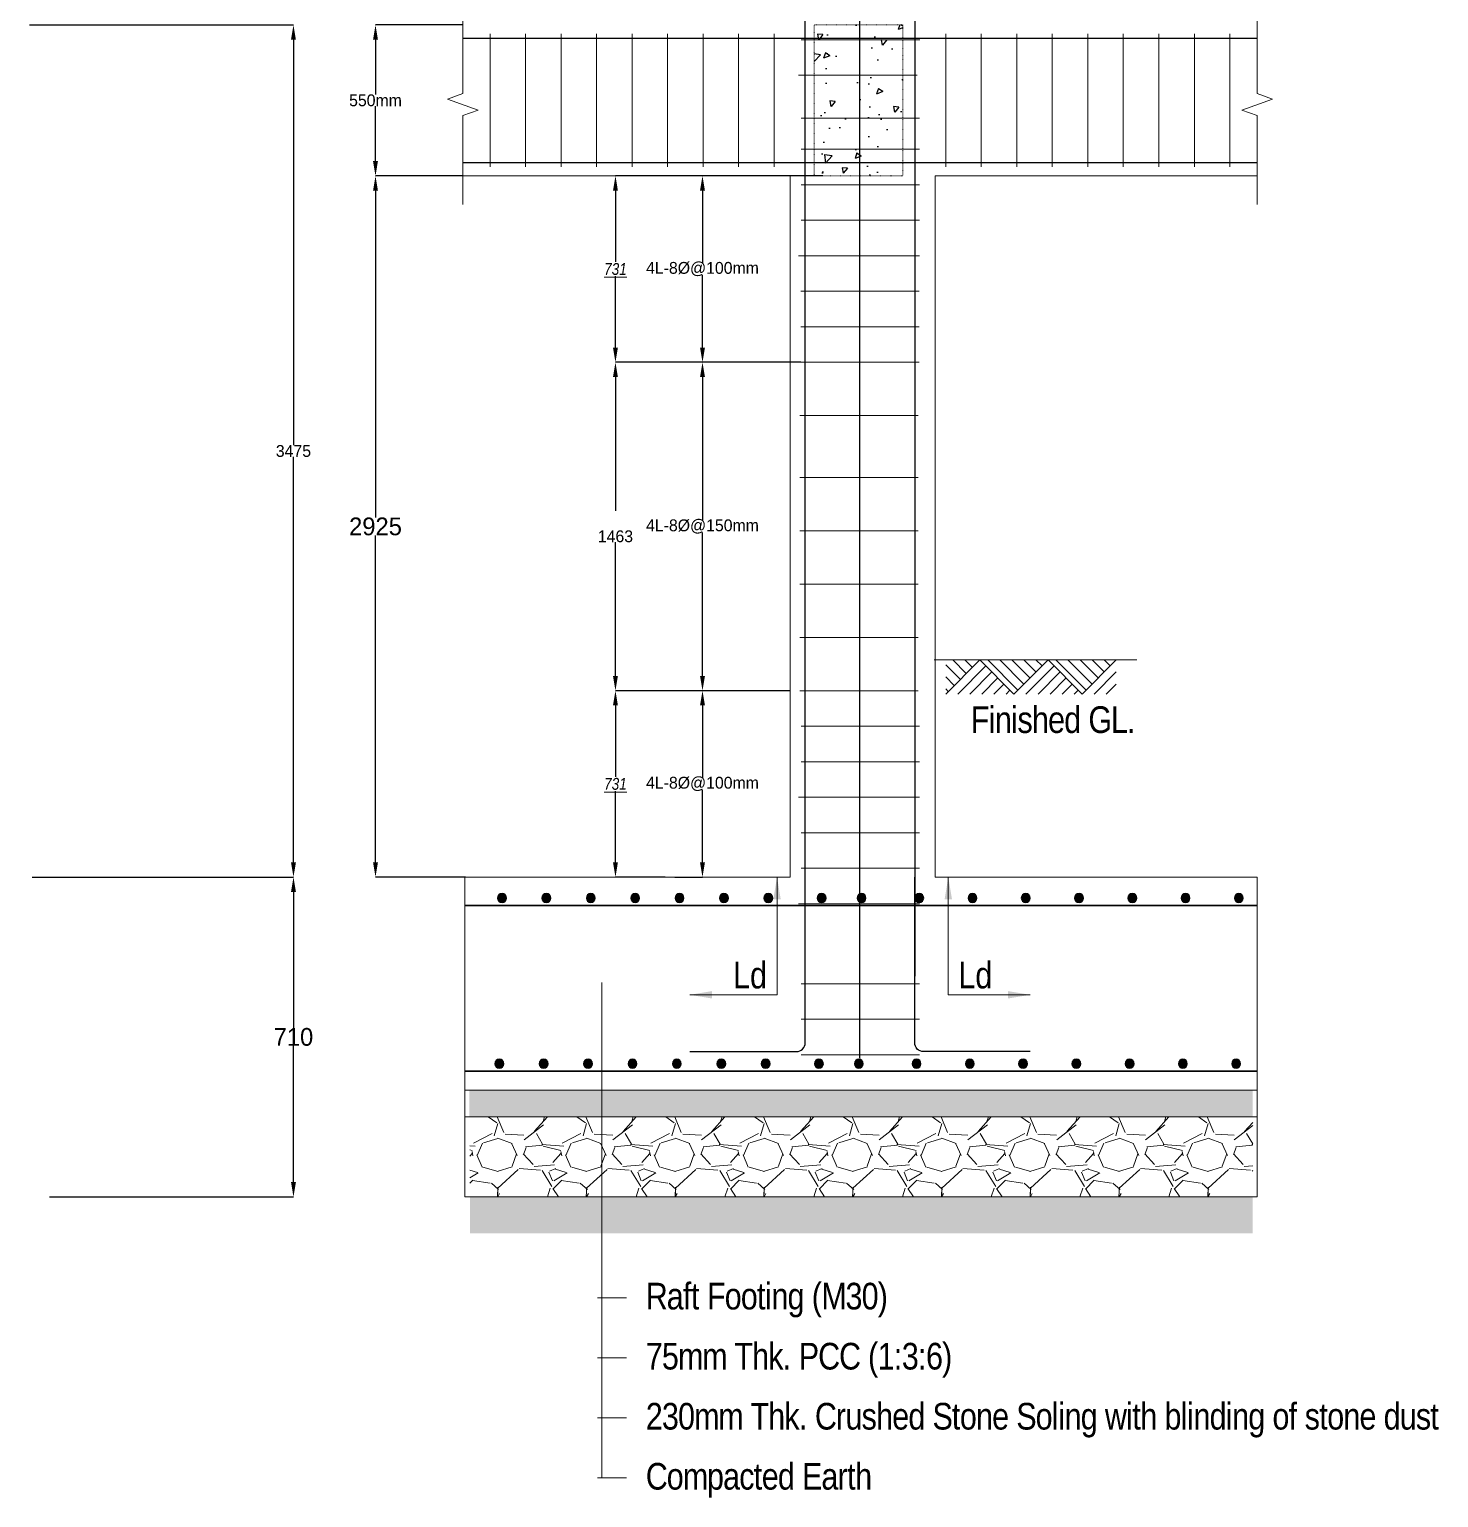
# Model space of a CAD drawing. Header units: inches. Extents: x -301229 to 1083107, y -854236 to 21026.
# Drawn here: x 753351 to 762876, y -318945 to -309023 of the extents above; entities that cross this region are included whole.
import ezdxf

# ---------------------------------------------------------------- set-up
doc = ezdxf.new("R2010")
doc.units = ezdxf.units.IN
doc.header["$MEASUREMENT"] = 0
doc.linetypes.add('ACAD_ISO03W100', pattern=[30, 12, -18])
for name, color, linetype, lineweight in [('00_Beam', 30, 'Continuous', 18), ('00_Beam rebar', 5, 'Continuous', 30), ('00_Column rebar', 221, 'Continuous', 30), ('0_Dimension', 72, 'Continuous', 9), ('0_Hatch', 8, 'Continuous', 0), ('0_Raft', 202, 'Continuous', 18), ('0_Rebar-Raft', 11, 'Continuous', 35), ('0_Stirrup single line', 61, 'Continuous', 9), ('COLUMN', 2, 'Continuous', 9), ('dimension', 25, 'Continuous', 20), ('H-HATCH', 9, 'Continuous', 5), ('Rebar', 90, 'Continuous', 25)]:
    doc.layers.add(name, color=color, linetype=linetype, lineweight=lineweight)
doc.layers.add('00_Text', color=30, linetype='Continuous')
doc.layers.add('HATCH', color=7, linetype='Continuous')
doc.styles.add('PUMORI', font='ARIALN.TTF')
doc.dimstyles.new('1_4', dxfattribs={"dimscale": 4, "dimtxt": 0.8, "dimasz": 0.5, "dimexe": 0.5, "dimexo": 1, "dimgap": 0.25, "dimtad": 1, "dimtoh": 1, "dimdec": 0, "dimzin": 3, "dimdsep": 46, "dimlunit": 3, "dimtxsty": 'PUMORI', "dimblk": 'DOTSMALL', "dimcen": 0, "dimclrd": 5, "dimclre": 5, "dimclrt": 1, "dimadec": 0, "dimazin": 0, "dimtfac": 1, "dimtdec": 0, "dimtix": 1, "dimtmove": 1, "dimatfit": 1, "dimfxl": 0.5, "dimfxlon": 1, "dimfrac": 2, "dimtolj": 1, "dimtzin": 0, "dimlwd": 5, "dimlwe": 5, "dimarcsym": 0})
doc.dimstyles.new('30 scale', dxfattribs={"dimtxt": 80, "dimasz": 100, "dimexe": 0.18, "dimexo": 0.0625, "dimgap": 0.09, "dimtad": 0, "dimtih": 1, "dimtoh": 1, "dimdec": 0, "dimlfac": 0.0333, "dimzin": 0, "dimdsep": 46, "dimlunit": 4, "dimtxsty": 'Standard', "dimcen": 0.09, "dimadec": 0, "dimazin": 0, "dimtfac": 1, "dimtdec": 0, "dimtofl": 0, "dimtmove": 0, "dimatfit": 3, "dimfxl": 1, "dimtolj": 1, "dimtzin": 0, "dimarcsym": 0})

# ---------------------------------------------------------------- blocks, each defined once
blk = doc.blocks.new('20d')
at = {"layer": 'H-HATCH'}
blk.add_hatch(color=256, dxfattribs=at).paths.add_polyline_path([(0.5, 0, 1), (-0.5, 0, 1)])
at = {"color": 1}
blk.add_circle((0, 0), 0.5, dxfattribs=at)
blk = doc.blocks.new('*D27')
at = {"layer": '0_Dimension', "color": 0, "lineweight": -2, "transparency": 16777216}
for p, q in [((753351.4, -308992.6), (755136.4, -308992.6)), ((755136.2, -309092.6), (755136.2, -311832.2)), ((755136.2, -314651.9), (755136.2, -311912.3)), ((753369.6, -314751.9), (755136.4, -314751.9))]:
    blk.add_line(p, q, dxfattribs=at)
at = {"layer": '0_Dimension', "color": 0, "transparency": 16777216}
for points in [[(755119.6, -309092.6), (755152.9, -309092.6), (755136.2, -308992.6)], [(755119.6, -314651.9), (755152.9, -314651.9), (755136.2, -314751.9)]]:
    blk.add_solid(points, dxfattribs=at)
at = {"layer": 'Defpoints', "color": 0, "transparency": 16777216}
for p in [(753351.3, -308992.6), (755136.2, -308992.6), (753369.5, -314751.9)]:
    blk.add_point(p, dxfattribs=at)
at = {"layer": '0_Dimension', "color": 0, "transparency": 16777216, "insert": (755136.2, -311872.3), "char_height": 80, "attachment_point": 5}
blk.add_mtext('\\A1;3475', dxfattribs=at)
blk = doc.blocks.new('Gl')
for p, q in [((1.03, 0), (24.79, 0)), ((2.39, -4), (6.39, 0)), ((5.51, -0.88), (4.63, 0)), ((10.39, -4), (6.39, 0)), ((11.56, -2.83), (8.73, 0)), ((10.39, -4), (14.39, 0)), ((12.97, -1.41), (11.56, 0)), ((13.68, -0.71), (12.97, 0)), ((18.39, -4), (14.39, 0)), ((19.56, -2.83), (16.73, 0)), ((18.39, -4), (22.39, 0)), ((20.97, -1.41), (19.56, 0)), ((21.68, -0.71), (20.97, 0)), ((4.1, -2.29), (2.39, -0.59)), ((4.8, -1.59), (3.22, 0)), ((3.8, -4), (7.1, -0.71)), ((5.22, -4), (7.8, -1.41)), ((10.85, -3.54), (7.32, 0)), ((12.27, -2.12), (10.15, 0)), ((11.8, -4), (15.1, -0.71)), ((13.22, -4), (15.8, -1.41)), ((18.85, -3.54), (15.32, 0)), ((20.27, -2.12), (18.15, 0)), ((19.8, -4), (22.39, -1.41)), ((3.39, -3), (2.39, -2)), ((2.68, -3.71), (2.39, -3.41)), ((6.63, -4), (8.51, -2.12)), ((8.04, -4), (9.22, -2.83)), ((14.63, -4), (16.51, -2.12)), ((16.04, -4), (17.22, -2.83)), ((21.22, -4), (22.39, -2.83)), ((9.46, -4), (9.92, -3.54)), ((17.46, -4), (17.92, -3.54))]:
    blk.add_line(p, q)
blk = doc.blocks.new('*D29')
at = {"layer": '0_Dimension', "color": 0, "lineweight": -2, "transparency": 16777216}
for p, q in [((756280.6, -310012.6), (755690.6, -310012.6)), ((755690.8, -310112.6), (755690.8, -312322.2)), ((755690.8, -314651.9), (755690.8, -312442.3)), ((756298.8, -314751.9), (755690.6, -314751.9))]:
    blk.add_line(p, q, dxfattribs=at)
at = {"layer": '0_Dimension', "color": 0, "transparency": 16777216}
for points in [[(755674.1, -310112.6), (755707.4, -310112.6), (755690.8, -310012.6)], [(755674.1, -314651.9), (755707.4, -314651.9), (755690.8, -314751.9)]]:
    blk.add_solid(points, dxfattribs=at)
at = {"layer": 'Defpoints', "color": 0, "transparency": 16777216}
for p in [(755690.8, -310012.6), (756280.7, -310012.6), (756298.9, -314751.9)]:
    blk.add_point(p, dxfattribs=at)
at = {"layer": '0_Dimension', "color": 0, "transparency": 16777216, "insert": (755690.8, -312382.3), "char_height": 80, "attachment_point": 5}
blk.add_mtext('\\A1;{\\H1.5x;2925}', dxfattribs=at)
blk = doc.blocks.new('*D32')
at = {"layer": '0_Dimension', "color": 0, "lineweight": -2, "transparency": 16777216}
for p, q in [((758565.1, -311272.6), (757312.4, -311272.6)), ((757312.6, -311372.6), (757312.6, -312275.5)), ((757312.6, -313391.9), (757312.6, -312489)), ((758489.4, -313491.9), (757312.4, -313491.9))]:
    blk.add_line(p, q, dxfattribs=at)
at = {"layer": '0_Dimension', "color": 0, "transparency": 16777216}
for points in [[(757295.9, -311372.6), (757329.2, -311372.6), (757312.6, -311272.6)], [(757295.9, -313391.9), (757329.2, -313391.9), (757312.6, -313491.9)]]:
    blk.add_solid(points, dxfattribs=at)
at = {"layer": 'Defpoints', "color": 0, "transparency": 16777216}
for p in [(757312.6, -311272.6), (758565.2, -311272.6), (758489.5, -313491.9)]:
    blk.add_point(p, dxfattribs=at)
at = {"layer": '0_Dimension', "color": 0, "transparency": 16777216, "insert": (757312.6, -312382.3), "char_height": 80, "attachment_point": 5}
blk.add_mtext('\\A1;{\\fArial Narrow|b0|i0|c0|p34;\\L\\P}1463', dxfattribs=at)
blk = doc.blocks.new('*D33')
at = {"layer": '0_Dimension', "color": 0, "lineweight": -2, "transparency": 16777216}
for p, q in [((758565.1, -311272.6), (757900.7, -311272.6)), ((757900.8, -311372.6), (757900.8, -312342.2)), ((757900.8, -313391.9), (757900.8, -312422.4)), ((758489.4, -313491.9), (757900.7, -313491.9))]:
    blk.add_line(p, q, dxfattribs=at)
at = {"layer": '0_Dimension', "color": 0, "transparency": 16777216}
for points in [[(757884.2, -311372.6), (757917.5, -311372.6), (757900.8, -311272.6)], [(757884.2, -313391.9), (757917.5, -313391.9), (757900.8, -313491.9)]]:
    blk.add_solid(points, dxfattribs=at)
at = {"layer": 'Defpoints', "color": 0, "transparency": 16777216}
for p in [(757900.8, -311272.6), (758565.2, -311272.6), (758489.5, -313491.9)]:
    blk.add_point(p, dxfattribs=at)
at = {"layer": '0_Dimension', "color": 0, "transparency": 16777216, "insert": (757900.8, -312382.3), "char_height": 80, "attachment_point": 5}
blk.add_mtext('\\A1;4L-8%%C@150mm', dxfattribs=at)
blk = doc.blocks.new('*D34')
at = {"layer": '0_Dimension', "color": 0, "lineweight": -2, "transparency": 16777216}
for p, q in [((758489.4, -313491.9), (757312.4, -313491.9)), ((757312.6, -313591.9), (757312.6, -314073.7)), ((757312.6, -314651.9), (757312.6, -314170.2)), ((757647.7, -314751.9), (757312.4, -314751.9))]:
    blk.add_line(p, q, dxfattribs=at)
at = {"layer": '0_Dimension', "color": 0, "transparency": 16777216}
for points in [[(757295.9, -313591.9), (757329.2, -313591.9), (757312.6, -313491.9)], [(757295.9, -314651.9), (757329.2, -314651.9), (757312.6, -314751.9)]]:
    blk.add_solid(points, dxfattribs=at)
at = {"layer": 'Defpoints', "color": 0, "transparency": 16777216}
for p in [(758489.5, -313491.9), (757312.6, -314751.9), (757647.8, -314751.9)]:
    blk.add_point(p, dxfattribs=at)
at = {"layer": '0_Dimension', "color": 0, "transparency": 16777216, "insert": (757312.6, -314121.9), "char_height": 80, "attachment_point": 5}
blk.add_mtext('\\A1;{\\fArial Narrow|b0|i1|c0|p34;\\L731}', dxfattribs=at)
blk = doc.blocks.new('*D35')
at = {"layer": '0_Dimension', "color": 0, "lineweight": -2, "transparency": 16777216}
for p, q in [((758489.4, -313491.9), (757900.7, -313491.9)), ((757900.8, -313591.9), (757900.8, -314081.8)), ((757900.8, -314651.9), (757900.8, -314162)), ((757713.3, -314751.9), (757901, -314751.9))]:
    blk.add_line(p, q, dxfattribs=at)
at = {"layer": '0_Dimension', "color": 0, "transparency": 16777216}
for points in [[(757884.2, -313591.9), (757917.5, -313591.9), (757900.8, -313491.9)], [(757884.2, -314651.9), (757917.5, -314651.9), (757900.8, -314751.9)]]:
    blk.add_solid(points, dxfattribs=at)
at = {"layer": 'Defpoints', "color": 0, "transparency": 16777216}
for p in [(758489.5, -313491.9), (757713.2, -314751.9), (757900.8, -314751.9)]:
    blk.add_point(p, dxfattribs=at)
at = {"layer": '0_Dimension', "color": 0, "transparency": 16777216, "insert": (757900.8, -314121.9), "char_height": 80, "attachment_point": 5}
blk.add_mtext('\\A1;4L-8%%C@100mm', dxfattribs=at)
blk = doc.blocks.new('*D36')
at = {"layer": '0_Dimension', "color": 0, "lineweight": -2, "transparency": 16777216}
for p, q in [((758713.8, -310012.6), (757312.4, -310012.6)), ((757312.6, -310112.6), (757312.6, -310594.4)), ((757312.6, -311172.6), (757312.6, -310690.9)), ((758565.1, -311272.6), (757312.4, -311272.6))]:
    blk.add_line(p, q, dxfattribs=at)
at = {"layer": '0_Dimension', "color": 0, "transparency": 16777216}
for points in [[(757295.9, -310112.6), (757329.2, -310112.6), (757312.6, -310012.6)], [(757295.9, -311172.6), (757329.2, -311172.6), (757312.6, -311272.6)]]:
    blk.add_solid(points, dxfattribs=at)
at = {"layer": 'Defpoints', "color": 0, "transparency": 16777216}
for p in [(758713.8, -310012.6), (757312.6, -311272.6), (758565.2, -311272.6)]:
    blk.add_point(p, dxfattribs=at)
at = {"layer": '0_Dimension', "color": 0, "transparency": 16777216, "insert": (757312.6, -310642.6), "char_height": 80, "attachment_point": 5}
blk.add_mtext('\\A1;{\\fArial Narrow|b0|i1|c0|p34;\\L731}', dxfattribs=at)
blk = doc.blocks.new('*D37')
at = {"layer": '0_Dimension', "color": 0, "lineweight": -2, "transparency": 16777216}
for p, q in [((758475.1, -310012.6), (757900.7, -310012.6)), ((757900.8, -310112.6), (757900.8, -310602.5)), ((757900.8, -311172.6), (757900.8, -310682.7)), ((758565.1, -311272.6), (757900.7, -311272.6))]:
    blk.add_line(p, q, dxfattribs=at)
at = {"layer": '0_Dimension', "color": 0, "transparency": 16777216}
for points in [[(757884.2, -310112.6), (757917.5, -310112.6), (757900.8, -310012.6)], [(757884.2, -311172.6), (757917.5, -311172.6), (757900.8, -311272.6)]]:
    blk.add_solid(points, dxfattribs=at)
at = {"layer": 'Defpoints', "color": 0, "transparency": 16777216}
for p in [(758475.2, -310012.6), (757900.8, -311272.6), (758565.2, -311272.6)]:
    blk.add_point(p, dxfattribs=at)
at = {"layer": '0_Dimension', "color": 0, "transparency": 16777216, "insert": (757900.8, -310642.6), "char_height": 80, "attachment_point": 5}
blk.add_mtext('\\A1;4L-8%%C@100mm', dxfattribs=at)
blk = doc.blocks.new('_DotSmall')
at = {"color": 0, "linetype": 'ByBlock', "const_width": 0.5}
blk.add_lwpolyline([(-0.0625, 0, 1), (0.0625, 0, 1)], format="xyb", close=True, dxfattribs=at)
blk = doc.blocks.new('*D43')
at = {"layer": '0_Dimension', "color": 0, "lineweight": -2, "ltscale": 0.25, "transparency": 16777216}
for p, q in [((753486.6, -314751.9), (755136.4, -314751.9)), ((755136.2, -314851.9), (755136.2, -315772.2)), ((755136.2, -316812.6), (755136.2, -315892.3)), ((753486.6, -316912.6), (755136.4, -316912.6))]:
    blk.add_line(p, q, dxfattribs=at)
at = {"layer": '0_Dimension', "color": 0, "ltscale": 0.25, "transparency": 16777216}
for points in [[(755119.6, -314851.9), (755152.9, -314851.9), (755136.2, -314751.9)], [(755119.6, -316812.6), (755152.9, -316812.6), (755136.2, -316912.6)]]:
    blk.add_solid(points, dxfattribs=at)
at = {"layer": 'Defpoints', "color": 0, "ltscale": 0.25, "transparency": 16777216}
for p in [(753486.5, -314751.9), (753486.5, -316912.6), (755136.2, -316912.6)]:
    blk.add_point(p, dxfattribs=at)
at = {"layer": '0_Dimension', "color": 0, "ltscale": 0.25, "transparency": 16777216, "insert": (755136.2, -315832.3), "char_height": 80, "attachment_point": 5}
blk.add_mtext('\\A1;{\\H1.5x;710}', dxfattribs=at)
blk = doc.blocks.new('*D46')
at = {"layer": '0_Dimension', "color": 0, "lineweight": -2, "ltscale": 0.25, "transparency": 16777216}
for p, q in [((756280.6, -308992.6), (755690.6, -308992.6)), ((755690.8, -309092.6), (755690.8, -309462.5)), ((755690.8, -309912.6), (755690.8, -309542.7)), ((756280.6, -310012.6), (755690.6, -310012.6))]:
    blk.add_line(p, q, dxfattribs=at)
at = {"layer": '0_Dimension', "color": 0, "ltscale": 0.25, "transparency": 16777216}
for points in [[(755674.1, -309092.6), (755707.4, -309092.6), (755690.8, -308992.6)], [(755674.1, -309912.6), (755707.4, -309912.6), (755690.8, -310012.6)]]:
    blk.add_solid(points, dxfattribs=at)
at = {"layer": 'Defpoints', "color": 0, "ltscale": 0.25, "transparency": 16777216}
for p in [(756280.7, -308992.6), (755690.8, -310012.6), (756280.7, -310012.6)]:
    blk.add_point(p, dxfattribs=at)
at = {"layer": '0_Dimension', "color": 0, "ltscale": 0.25, "transparency": 16777216, "insert": (755690.8, -309502.6), "char_height": 80, "attachment_point": 5}
blk.add_mtext('\\A1;550mm', dxfattribs=at)

msp = doc.modelspace()

# ---------------------------------------------------------------- hatches: boundary and pattern name
at = {"layer": '0_Hatch'}
h = msp.add_hatch(dxfattribs=at)
h.set_pattern_fill('GRAVEL', color=256, scale=600, style=0)
h.set_pattern_definition([(228.0128, (-1017254.145, 529365.672), (-4799.9989393, -5400.000805), [80.7216, -7991.4528]), (184.9697, (-1017308.145, 529305.672), (7200.0006309, 599.9947842), [138.5208, -13713.555]), (132.5104, (-1017446.145, 529293.672), (5999.994431, -6600.0052043), [97.6728, -9669.6192]), (267.2737, (-1017680.145, 529143.672), (599.99761064, 12000.000177), [126.1428, -12488.1348]), (292.8337, (-1017686.145, 529017.672), (-3000.00594326, 7199.99784707), [123.693, -12245.6238]), (357.2737, (-1017638.145, 528903.672), (-12000.000177, 599.99761064), [126.1428, -12488.1348]), (37.6942, (-1017512.145, 528897.672), (-7800.00440737, -5999.9942431), [166.8174, -16514.9094]), (72.2553, (-1017380.145, 528999.672), (4200.00645762, 13199.99773874), [157.4928, -15591.7926]), (121.4296, (-1017332.145, 529149.672), (-4800.0049405, 7799.9970219), [126.57, -12530.4438]), (175.2364, (-1017398.145, 529257.67), (6600.0005678, -599.9949196), [144.4992, -7080.4578]), (222.3974, (-1017542.145, 529269.672), (-7200.00441064, -6599.9952492), [186.8688, -18500.025]), (138.8141, (-1017086.145, 529137.67), (-4200.0017681, 3599.998388), [63.7806, -6314.3064]), (171.4692, (-1017134.145, 529179.672), (7799.9989709, -1200.00474602), [121.3422, -12012.9066]), (225, (-1017254.14, 529197.67), (-7e-14, -600.00019), [84.8526, -763.6752]), (203.1986, (-1017296.145, 529269.67), (2999.9998384, 1200.0007952), [45.6948, -4523.769]), (291.8014, (-1017338.14, 529251.67), (-599.999946, 1800.000164), [64.6218, -3166.4772]), (30.9638, (-1017314.14, 529191.67), (1799.9988134, 1200.00149), [104.9574, -3393.6138]), (161.5651, (-1017224.14, 529245.67), (1200.00026, -599.999042), [75.8946, -1821.4722]), (16.3895, (-1017686.145, 529251.672), (6000.00131905, 1799.9956259), [106.32, -10525.707]), (70.3462, (-1017584.145, 529281.672), (-2399.9971484, -6600.0012814), [89.1966, -8830.4448]), (293.1986, (-1017224.145, 529365.67), (-1200.0007952, 2999.9998384), [91.389, -4478.0748]), (343.6105, (-1017188.145, 529281.672), (-6000.00131905, 1799.9956259), [106.32, -10525.707]), (339.444, (-1017686.145, 528879.67), (-3000.0011067, 1199.9975979), [102.528, -5023.8744]), (294.7751, (-1017590.145, 528843.672), (-2999.99531355, 6600.0020531), [85.9068, -8504.7858]), (66.8014, (-1017218.145, 528765.67), (1200.0007952, 2999.9998384), [91.389, -4478.0748]), (17.354, (-1017182.145, 528849.672), (-7800.00121146, -2399.99670136), [100.5786, -9957.2544]), (69.444, (-1017512.145, 528765.67), (-1199.9975979, -3000.0011067), [51.264, -5075.1384]), (101.3099, (-1017254.14, 528765.67), (-599.998579, 2400.000451), [30.594, -3028.8174]), (165.9638, (-1017260.14, 528795.67), (1800.000328, -599.998834), [123.693, -2350.17]), (186.009, (-1017380.145, 528825.672), (5999.99985054, 599.9995905), [114.63, -11348.3538]), (303.6901, (-1017314.14, 529137.67), (-600.000801, 1199.999735), [86.5332, -2076.7974]), (353.1572, (-1017266.145, 529065.672), (10199.9996193, -1200.00479875), [151.0764, -14956.5378]), (60.9454, (-1017116.145, 529047.67), (-2400.0000163, -4200.0002307), [61.7736, -6115.6044]), (90, (-1017086.14, 529101.7), (-600, 600), [36, -564]), (120.2564, (-1017392.145, 528843.672), (2399.9969321, -4200.0014735), [83.3544, -8252.112]), (48.0128, (-1017434.145, 528915.672), (4799.9989393, 5400.000805), [161.4432, -7910.7312]), (0, (-1017326.14, 529035.7), (600, 600), [156, -444]), (325.3048, (-1017170.145, 529035.672), (-5999.9965554, 4200.00516576), [94.8684, -9391.9644]), (254.0546, (-1017092.145, 528981.67), (-599.9999336, -2400.000076), [87.3612, -4280.7048]), (207.646, (-1017116.145, 528897.672), (-11399.9974843, -6000.0046279), [142.239, -14081.6844]), (175.4261, (-1017242.145, 528831.672), (-7800.000335, 599.9968807), [150.4794, -14897.4444])])
h.paths.add_polyline_path([(761619.71, -316912.6), (761619.71, -316372.6), (756328.88, -316372.6), (756328.88, -316912.6)])
h = msp.add_hatch(dxfattribs=at)
h.set_pattern_fill('EARTH', color=8, scale=300, angle=45, style=0)
h.set_pattern_definition([(45, (58324847583.71, 1111135.485), (7e-15, 106.06601717798), [75, -75]), (45, (58324847563.824, 1111155.37), (7e-15, 106.06601717798), [75, -75]), (45, (58324847543.94, 1111175.26), (7e-15, 106.06601717798), [75, -75]), (135, (58324847543.94, 1111188.52), (-106.06601717798, 1e-14), [75, -75]), (135, (58324847563.824, 1111208.405), (-106.06601717798, 1e-14), [75, -75]), (135, (58324847583.71, 1111228.29), (-106.06601717798, 1e-14), [75, -75])])
h.paths.add_polyline_path([(761619.71, -317158.96), (761619.71, -316912.6), (756328.88, -316912.6), (756328.88, -317158.96)])
at = {"layer": 'HATCH'}
h = msp.add_hatch(dxfattribs=at)
h.set_pattern_fill('AR-CONC', color=253, scale=60, angle=180, style=0)
h.set_pattern_definition([(230, (1478679.14, 112391.28), (-430.35611, 37.65128), [45, -495]), (175, (1478679.14, 112391.3), (83.2508, -451.31528), [36, -396]), (280.4514, (1478643.28, 112394.4), (-347.10563, -413.66373), [38.24411, -420.68527]), (226.1842, (1478679.14, 112271.3), (-640.34463, 99.3114), [67.5, -742.5]), (276.6356, (1478625.8, 112279.56), (-560.7976, -584.4707), [57.36617, -631.0278]), (171.1842, (1478679.14, 112271.3), (-560.79717, -584.47116), [54, -594]), (201, (1478619.14, 112301.28), (-358.14423, 241.57133), [45, -495]), (146, (1478619.14, 112301.3), (-145.9892, -435.09003), [36, -396]), (251.4514, (1478589.3, 112321.4), (-504.13358, -193.5183), [38.24411, -420.68527]), (217.5, (1478679.14, 112391.28), (-7.295913, -199.736312), [0, -391.2, 0, -402, 0, -397.5]), (187.5, (1478679.14, 112391.28), (-157.84172, -236.647027), [0, -229.2, 0, -382.2, 0, -151.5]), (147.5, (1478812.94, 112391.28), (-320.293462, 13.532923), [0, -150, 0, -468, 0, -621]), (137.5, (1478872.94, 112391.28), (-349.9117, -60.06299), [0, -195, 0, -310.8, 0, -441])])
h.paths.add_polyline_path([(758655.2, -308992.6), (759255.2, -308992.6), (759255.2, -310012.6), (758655.2, -310012.6)])
h = msp.add_hatch(dxfattribs=at)
h.set_pattern_fill('AR-CONC', color=253, scale=30, angle=179.998283, style=0)
h.set_pattern_definition([(229.998283, (722220.32, -633005.92), (-215.17749, 18.83209), [22.5, -247.5]), (174.99828, (722220.32, -633005.92), (41.61864, -225.65889), [18, -198]), (280.44968, (722202.39, -633004.35), (-173.55901, -206.82666), [19.12206, -210.34263]), (226.18248, (722220.32, -633065.92), (-320.17083, 49.6653), [33.75, -371.25]), (276.63388, (722193.64, -633061.8), (-280.40757, -292.22696), [28.6831, -315.5139]), (171.18248, (722220.32, -633065.92), (-280.40734, -292.22718), [27, -297]), (200.998283, (722190.32, -633050.92), (-179.0685, 120.79103), [22.5, -247.5]), (145.99828, (722190.32, -633050.92), (-73.00112, -217.54283), [18, -198]), (251.44968, (722175.4, -633040.86), (-252.06969, -96.7516), [19.12206, -210.34263]), (217.498283, (722220.32, -633005.92), (-3.650949, -99.868047), [0, -195.6, 0, -201, 0, -198.75]), (187.498283, (722220.32, -633005.92), (-78.924406, -118.32115), [0, -114.6, 0, -191.1, 0, -75.75]), (147.498283, (722287.22, -633005.926), (-160.146528, 6.77126), [0, -75, 0, -234, 0, -310.5]), (137.498283, (722317.22, -633005.93), (-174.95675, -30.02625), [0, -97.5, 0, -155.4, 0, -220.5])])
h.paths.add_polyline_path([(756324.8, -316192.6), (756324.8, -316372.6), (761619.71, -316372.6), (761619.71, -316192.6)])

# ---------------------------------------------------------------- linework, layer by layer
at = {"layer": '00_Beam', "color": 12, "linetype": 'ACAD_ISO03W100', "lineweight": 18, "ltscale": 0.25}
msp.add_lwpolyline([(758655.2, -308992.6), (759255.2, -308992.6), (759255.2, -310012.6), (758655.2, -310012.6)], close=True, dxfattribs=at)
at = {"layer": '00_Beam rebar'}
for points in [[(756280.68, -309082.6), (761649.71, -309082.6)], [(756280.68, -309922.6), (761649.71, -309922.6)]]:
    msp.add_lwpolyline(points, dxfattribs=at)
at = {"layer": '00_Column rebar'}
for points in [[(758965.2, -315974.19), (758965.2, -301792.6)], [(758595.2, -315421.97), (758595.2, -306408.22)], [(759335.2, -307912.6), (759335.2, -315421.97)]]:
    msp.add_lwpolyline(points, dxfattribs=at)
for points in [[(757815.2, -315930.93), (758535.2, -315930.93, 0.4142136), (758595.2, -315870.93), (758595.2, -314751.91)], [(760115.2, -315930.93), (759395.2, -315930.93, -0.4142136), (759335.2, -315870.93), (759335.2, -314751.91)]]:
    msp.add_lwpolyline(points, format="xyb", dxfattribs=at)
at = {"layer": '0_Dimension'}
for p, q in [((758404.57, -314751.91), (758404.57, -315547.06)), ((759562.21, -314751.91), (759562.21, -315547.06)), ((757815.2, -315547.06), (758404.57, -315547.06)), ((760115.2, -315547.06), (759562.21, -315547.06))]:
    msp.add_line(p, q, dxfattribs=at)
for points in [[(758429.57, -314901.91), (758379.57, -314901.91), (758404.57, -314751.91)], [(759537.21, -314901.91), (759587.21, -314901.91), (759562.21, -314751.91)], [(757965.2, -315572.06), (757965.2, -315522.06), (757815.2, -315547.06)], [(759965.2, -315572.06), (759965.2, -315522.06), (760115.2, -315547.06)]]:
    msp.add_solid(points, dxfattribs=at)
at = {"layer": '0_Hatch', "linetype": 'Continuous'}
for points in [[(756280.68, -310205.19), (756280.68, -309605.75), (756383.71, -309568.25), (756177.65, -309493.25), (756280.68, -309455.75), (756280.68, -308819.08)], [(761649.71, -310205.19), (761649.71, -309605.75), (761546.68, -309568.25), (761752.74, -309493.25), (761649.71, -309455.75), (761649.71, -308819.08)]]:
    msp.add_lwpolyline(points, dxfattribs=at)
at = {"layer": '0_Raft'}
for p, q in [((756294.8, -314751.91), (756294.8, -316912.6)), ((761649.71, -314752.07), (761649.71, -316912.76))]:
    msp.add_line(p, q, dxfattribs=at)
for points in [[(756280.68, -310012.6), (758493.39, -310012.6)], [(759473.39, -310012.6), (761649.71, -310012.6)], [(756298.88, -314751.91), (758493.39, -314751.91)], [(759473.39, -314751.91), (761649.71, -314751.91)], [(756294.8, -316192.6), (761649.71, -316192.6)], [(756294.8, -316372.6), (761649.71, -316372.6)], [(756294.8, -316912.6), (761649.71, -316912.6)]]:
    msp.add_lwpolyline(points, dxfattribs=at)
at = {"layer": '0_Rebar-Raft'}
for points in [[(761649.71, -314944.09), (756298.88, -314943.93)], [(756294.8, -316063.71), (761649.71, -316063.71)]]:
    msp.add_lwpolyline(points, dxfattribs=at)
at = {"layer": '0_Stirrup single line', "color": 120}
for points in [[(756465.2, -309952.6), (756465.2, -309052.6)], [(756705.2, -309952.6), (756705.2, -309052.6)], [(756945.2, -309952.6), (756945.2, -309052.6)], [(757185.2, -309952.6), (757185.2, -309052.6)], [(757425.2, -309952.6), (757425.2, -309052.6)], [(757665.2, -309952.6), (757665.2, -309052.6)], [(757905.2, -309952.6), (757905.2, -309052.6)], [(758145.2, -309952.6), (758145.2, -309052.6)], [(758385.2, -309952.6), (758385.2, -309052.6)], [(759545.2, -309952.6), (759545.2, -309052.6)], [(759785.2, -309952.6), (759785.2, -309052.6)], [(760025.2, -309952.6), (760025.2, -309052.6)], [(760265.2, -309952.6), (760265.2, -309052.6)], [(760505.2, -309952.6), (760505.2, -309052.6)], [(760745.2, -309952.6), (760745.2, -309052.6)], [(760985.2, -309952.6), (760985.2, -309052.6)], [(761225.2, -309952.6), (761225.2, -309052.6)], [(761465.2, -309952.6), (761465.2, -309052.6)]]:
    msp.add_lwpolyline(points, dxfattribs=at)
at = {"layer": '0_Stirrup single line', "color": 230}
for points in [[(759368.89, -309093.25), (758878.89, -309093.25), (758568.89, -309093.25)], [(759350.69, -309333.25), (758860.69, -309333.25), (758550.69, -309333.25)], [(759367.04, -309623.42), (758877.04, -309623.42), (758567.04, -309623.42)], [(759367.04, -309832.62), (758877.04, -309832.62), (758567.04, -309832.62)], [(759367.04, -310072.62), (758877.04, -310072.62), (758567.04, -310072.62)], [(759367.04, -310312.62), (758877.04, -310312.62), (758567.04, -310312.62)], [(759348.85, -310552.62), (758858.85, -310552.62), (758548.85, -310552.62)], [(759367.04, -310552.62), (758877.04, -310552.62), (758567.04, -310552.62)], [(759365.2, -310792.62), (758875.2, -310792.62), (758565.2, -310792.62)], [(759365.2, -311032.62), (758875.2, -311032.62), (758565.2, -311032.62)], [(759359.41, -311271.91), (758869.41, -311271.91), (758559.41, -311271.91)], [(759365.2, -311272.62), (758875.2, -311272.62), (758565.2, -311272.62)], [(759359.41, -311631.91), (758869.41, -311631.91), (758559.41, -311631.91)], [(759359.41, -312051.91), (758869.41, -312051.91), (758559.41, -312051.91)], [(759359.41, -312411.91), (758869.41, -312411.91), (758559.41, -312411.91)], [(759359.41, -312771.91), (758869.41, -312771.91), (758559.41, -312771.91)], [(759359.41, -313131.91), (758869.41, -313131.91), (758559.41, -313131.91)], [(759359.41, -313491.91), (758869.41, -313491.91), (758559.41, -313491.91)], [(759368.64, -313731.91), (758878.64, -313731.91), (758568.64, -313731.91)], [(759368.64, -313971.91), (758878.64, -313971.91), (758568.64, -313971.91)], [(759350.45, -314211.91), (758860.45, -314211.91), (758550.45, -314211.91)], [(759368.64, -314211.91), (758878.64, -314211.91), (758568.64, -314211.91)], [(759366.8, -314451.91), (758876.8, -314451.91), (758566.8, -314451.91)], [(759366.8, -314691.91), (758876.8, -314691.91), (758566.8, -314691.91)], [(759366.8, -314691.91), (758876.8, -314691.91), (758566.8, -314691.91)], [(759350.45, -314931.91), (758860.45, -314931.91), (758550.45, -314931.91)], [(759366.8, -314931.91), (758876.8, -314931.91), (758566.8, -314931.91)], [(759366.8, -314931.91), (758876.8, -314931.91), (758566.8, -314931.91)], [(759368.64, -314931.91), (758878.64, -314931.91), (758568.64, -314931.91)], [(759366.8, -315471.91), (758876.8, -315471.91), (758566.8, -315471.91)], [(759368.64, -315471.91), (758878.64, -315471.91), (758568.64, -315471.91)], [(759366.8, -315711.91), (758876.8, -315711.91), (758566.8, -315711.91)], [(759366.8, -315711.91), (758876.8, -315711.91), (758566.8, -315711.91)], [(759366.8, -315951.91), (758876.8, -315951.91), (758566.8, -315951.91)]]:
    msp.add_lwpolyline(points, dxfattribs=at)
at = {"layer": 'COLUMN'}
for points in [[(758493.39, -314751.91), (758493.39, -310012.6)], [(759473.39, -314751.91), (759473.39, -310012.6)]]:
    msp.add_lwpolyline(points, dxfattribs=at)
at = {"layer": 'dimension'}
for p, q in [((757387.48, -317594.88), (757190.17, -317594.88)), ((757387.48, -318000.72), (757190.17, -318000.72)), ((757387.48, -318406.57), (757190.17, -318406.57)), ((757387.48, -318812.41), (757190.17, -318812.41))]:
    msp.add_line(p, q, dxfattribs=at)

# ---------------------------------------------------------------- block references
at = {"layer": '0_Hatch', "color": 8, "xscale": 57.60000228881835, "yscale": 57.59999999776482, "zscale": 57.59999999999999}
msp.add_blockref('Gl', (759407.57, -313283.9), dxfattribs=at)
at = {"layer": 'Rebar', "xscale": -60, "yscale": 60, "zscale": 60, "rotation": 180}
for p in [(756545.81, -314892.91), (756845.81, -314892.91), (757145.81, -314892.91), (757445.81, -314892.91), (757745.81, -314892.91), (758045.81, -314892.91), (758345.81, -314892.91), (758705.81, -314892.91), (758975.81, -314892.91), (759365.81, -314892.91), (759725.81, -314892.91), (760085.81, -314892.91), (760445.81, -314892.91), (760805.81, -314892.91), (761165.81, -314892.91), (761525.81, -314892.91), (756527.62, -316012.71), (756827.62, -316012.71), (757127.62, -316012.71), (757427.62, -316012.71), (757727.62, -316012.71), (758027.62, -316012.71), (758327.62, -316012.71), (758687.62, -316012.71), (758957.62, -316012.71), (759347.62, -316012.71), (759707.62, -316012.71), (760067.62, -316012.71), (760427.62, -316012.71), (760787.62, -316012.71), (761147.62, -316012.71), (761507.62, -316012.71)]:
    msp.add_blockref('20d', p, dxfattribs=at)

# ---------------------------------------------------------------- texts
at = {"layer": '00_Text', "insert": (759714.08, -313688.91), "char_height": 180, "attachment_point": 4, "style": 'PUMORI'}
msp.add_mtext('{\\T0.95;Finished GL.}', dxfattribs=at)
at = {"layer": '0_Dimension', "color": 1, "char_height": 180, "style": 'PUMORI'}
for s, insert, attachment_point in [('\\A1;Ld', (758222.04, -315415.13), 5), ('\\A1;Ld', (759744.74, -315415.13), 5), ('{\\T0.95;Raft Footing (M30)}', (757517.68, -317610.51), 4), ('{\\T0.95;75mm Thk. PCC (1:3:6)}', (757517.68, -318016.35), 4), ('{\\T0.95;230mm Thk. Crushed Stone Soling with blinding of stone dust}', (757517.68, -318422.2), 4), ('{\\T0.95;Compacted Earth}', (757517.68, -318828.04), 4)]:
    msp.add_mtext(s, dxfattribs=dict(at, insert=insert, attachment_point=attachment_point))

# ---------------------------------------------------------------- dimensions: what is measured, and where the dimension line sits
at = {"layer": '0_Dimension'}
for base, p1, p2, angle, text, picture, middle in [((755136.22, -308992.6), (753369.49, -314751.91), (753351.3, -308992.6), 90, '3475', '*D27', (755136.22, -311872.26)), ((755690.77, -310012.6), (756298.88, -314751.91), (756280.68, -310012.6), 90, '{\\H1.5x;2925}', '*D29', (755690.77, -312382.26)), ((757312.55, -311272.62), (758713.84, -310012.6), (758565.2, -311272.62), 270, '{\\fArial Narrow|b0|i1|c0|p34;\\L731}', '*D36', (757312.55, -310642.61)), ((757900.84, -311272.62), (758475.2, -310012.6), (758565.2, -311272.62), 270, '4L-8%%C@100mm', '*D37', (757900.84, -310642.61)), ((757312.55, -311272.62), (758489.49, -313491.91), (758565.2, -311272.62), 90, '{\\fArial Narrow|b0|i0|c0|p34;\\L\\P}1463', '*D32', (757312.55, -312382.27)), ((757900.84, -311272.62), (758489.49, -313491.91), (758565.2, -311272.62), 90, '4L-8%%C@150mm', '*D33', (757900.84, -312382.27)), ((757312.55, -314751.91), (758489.49, -313491.91), (757647.77, -314751.91), 270, '{\\fArial Narrow|b0|i1|c0|p34;\\L731}', '*D34', (757312.55, -314121.91)), ((757900.84, -314751.91), (758489.49, -313491.91), (757713.19, -314751.91), 270, '4L-8%%C@100mm', '*D35', (757900.84, -314121.91))]:
    dim = msp.add_linear_dim(base=base, p1=p1, p2=p2, angle=angle, text=text, dimstyle='30 scale', dxfattribs=at)
    dim.commit()
    dim.dimension.update_dxf_attribs({"geometry": picture, "text_midpoint": middle})
at = {"layer": '0_Dimension', "ltscale": 0.25}
for base, p1, p2, text, picture, middle in [((755690.77, -310012.6), (756280.68, -308992.6), (756280.68, -310012.6), '550mm', '*D46', (755690.77, -309502.6)), ((755136.22, -316912.6), (753486.51, -314751.91), (753486.51, -316912.6), '{\\H1.5x;710}', '*D43', (755136.22, -315832.26))]:
    dim = msp.add_linear_dim(base=base, p1=p1, p2=p2, angle=90, text=text, dimstyle='30 scale', dxfattribs=at)
    dim.commit()
    dim.dimension.update_dxf_attribs({"geometry": picture, "text_midpoint": middle})

# ---------------------------------------------------------------- leaders
at = {"layer": '0_Dimension'}
for points in [[(757220.17, -315464.1), (757220.17, -318809.45)], [(757220.17, -316277.1), (757220.17, -318000.72)], [(757220.17, -316657.65), (757220.17, -318400.06)], [(757220.17, -317017.4), (757220.17, -318809.45)]]:
    msp.add_leader(points, dimstyle='1_4', override={"dimldrblk": 'DotSmall'}, dxfattribs=at)

doc.saveas('drawing.dxf')
